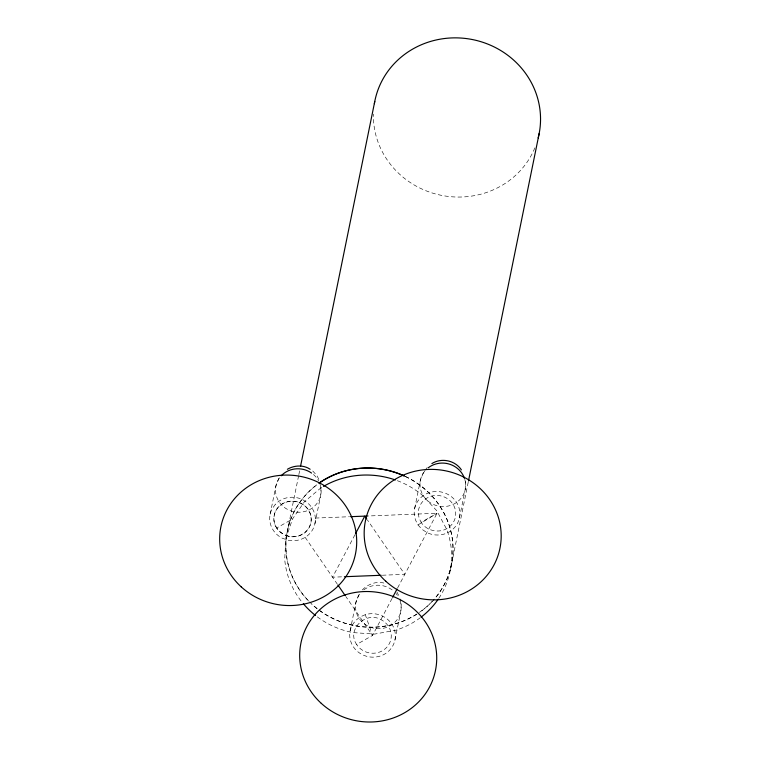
<?xml version="1.0" encoding="UTF-8"?>
<svg xmlns="http://www.w3.org/2000/svg" width="760" height="760" viewBox="0 0 760 760"><rect width="100%" height="100%" fill="white"/><g stroke="black" fill="none" stroke-linecap="round" stroke-linejoin="round"><path stroke-width="0.57" stroke-dasharray="3.8 2.85" d="M298.613 475.76L285.827 538.602L284.715 559.332A83.752 79.42 11.5 0 0 301.91 602.005M270.151 514.207L275.947 485.754L279.043 477.983M298.841 474.601L299.791 469.946M314.916 523.725L320.71 495.264L320.995 486.903M350.17 630.658L355.965 602.195L359.062 594.434M414.647 508.516L420.432 480.063L423.538 472.292M394.934 640.176L400.729 611.714L401.242 604.694L400.13 599.003M459.41 518.035L465.196 489.573L465.481 481.203M450.224 570.636L468.217 482.22M285.827 538.602L292.534 518.966L304.399 501.761L320.587 488.157A83.752 79.42 11.5 0 1 322.487 486.989M354.948 534.755L332.548 577.192L344.385 576.726M392.103 598.386L372.552 635.417L356.63 644.48C346.104 629.308 366.415 610.517 381.416 619.885A18.762 17.793 11.5 0 1 390.488 630.629L391.267 635.236A18.762 17.793 11.5 0 1 377.948 652.593A18.762 17.793 11.5 0 1 356.63 644.48M397.623 587.936L437.028 513.275L367.137 516.031M424.83 470.487L427.671 466.982M362.292 589.931C368.106 583.889 377.302 580.554 385.424 583.528M417.99 524.922L421.914 529.274L426.854 532.542A22.886 21.698 11.5 0 0 458.926 519.869A22.886 21.698 11.5 0 0 439.584 491.72A22.886 21.698 11.5 0 0 414.228 514.178L415.378 519.764L417.99 524.922L437.028 513.275L421.106 522.348L419.092 518.063L418.304 513.456A18.762 17.793 11.5 0 1 423.387 500.792L427.167 497.923A18.762 17.793 11.5 0 1 452.95 504.203A18.762 17.793 11.5 0 1 446.88 528.628C438.273 533.51 426.483 530.67 421.106 522.348M276.611 528.038A18.762 17.793 11.5 0 1 278.901 506.483A18.762 17.793 11.5 0 1 301.397 503.433L305.368 506.236A18.762 17.793 11.5 0 1 309.035 527.734A18.762 17.793 11.5 0 1 288.249 536.237L283.68 534.498L279.709 531.706L276.611 528.038L292.534 518.966M365.284 614.659L359.926 617.044L355.433 620.683L352.108 625.328A22.886 21.698 11.5 0 0 368.02 656.64A22.886 21.698 11.5 0 0 395.342 634.514A22.886 21.698 11.5 0 0 365.284 614.659L372.552 635.417L345.904 596.628M315.334 518.073L349.476 516.724M382.29 575.234L404.785 574.341L367.45 520.001M312.749 470.991L316.92 475.56L319.894 481.469M305.159 537.339L337.221 583.994M396.929 592.002L399.38 596.809M405.317 476.501A83.752 79.42 11.5 0 1 419.815 612.161M416.879 614.128A83.752 79.42 11.5 0 1 317.908 609.301M317.005 608.608A83.752 79.42 11.5 0 1 311.847 604.2M308.579 601.008A83.752 79.42 11.5 0 1 317.148 484.557A83.752 79.42 11.5 0 0 309.405 601.73M405.337 476.406A83.752 79.42 11.5 0 1 433.086 600.428M432.307 601.283A83.752 79.42 11.5 0 1 417.886 613.396M416.898 614.033A83.752 79.42 11.5 0 1 310.213 602.538M438.843 598.281A83.752 79.42 11.5 0 0 446.776 529.501L436.838 510.815L422.218 495.102A83.752 79.42 11.5 0 0 396.483 480.358M420.318 617.728A83.752 79.42 11.5 0 1 396.036 630.154L374.699 634.077L352.906 632.586A83.752 79.42 11.5 0 1 316.492 616.255M464.816 479.417A22.886 21.698 11.5 0 1 438.283 506.036A22.886 21.698 11.5 0 1 424.935 470.943M399.988 600.466A22.886 21.698 11.5 0 1 374.395 628.292A22.886 21.698 11.5 0 1 360.459 593.075M363.802 589.903A22.886 21.698 11.5 0 1 393.462 590.957M395.95 593.456A22.886 21.698 11.5 0 1 397.375 595.317M319.979 484.015A22.886 21.698 11.5 0 1 293.797 511.727A22.886 21.698 11.5 0 1 281.209 475.779M313.443 474.506A22.886 21.698 11.5 0 1 318.573 480.852M534.859 147.868A83.752 79.42 11.5 0 1 440.648 195.187A83.752 79.42 11.5 0 1 373.407 114.076M275.424 504.241L272.089 508.877A22.886 21.698 11.5 0 0 282.368 538.232L288.002 540.189A22.886 21.698 11.5 0 0 312.987 529.055A22.886 21.698 11.5 0 0 307.658 502.968L302.708 499.7A22.886 21.698 11.5 0 0 275.424 504.241M288.838 536.275C282.558 534.831 277.144 530.337 274.882 524.267A18.667 17.698 11.5 0 1 280.307 505.353A18.667 17.698 11.5 0 1 300.837 503.253L304.865 505.913A18.667 17.698 11.5 0 1 309.216 527.193A18.667 17.698 11.5 0 1 288.838 536.275"/><path stroke-width="1.14" d="M300.504 466.459L374.765 101.441M468.454 481.051L539.172 133.475M355.49 533.719L364.781 516.125L366.785 519.033M392.654 597.341L397.062 588.981M287.385 469.281C294.234 465.196 303.42 464.692 310.137 469.262M431.87 463.59C441.484 457.472 455.097 460.37 461.405 469.87M350.654 516.677L367.137 516.031M344.385 576.726L381.102 575.282M337.887 584.972L345.24 595.659M319.067 483.17A83.752 79.42 11.5 0 1 404.282 476.016M319.086 483.075A83.752 79.42 11.5 0 1 404.301 475.931M438.188 599.25A83.752 79.42 11.5 0 1 421.268 617.015M315.59 615.553A83.752 79.42 11.5 0 1 303.354 603.744M323.456 486.419A83.752 79.42 11.5 0 1 395.39 479.969M428.279 467.761A22.886 21.698 11.5 0 1 464.464 478.325M281.209 475.779A22.886 21.698 11.5 0 1 311.572 473.062M374.366 103.692A83.752 79.42 11.5 0 1 473.28 39.729A83.752 79.42 11.5 0 1 538.156 137.959M385.748 581.21A68.647 65.094 11.5 0 0 499.367 550.886A68.647 65.094 11.5 0 0 412.937 471.77A68.647 65.094 11.5 0 0 385.748 581.21M241.262 586.9A68.647 65.094 11.5 0 0 354.882 556.577A68.647 65.094 11.5 0 0 268.441 477.46A68.647 65.094 11.5 0 0 241.262 586.9M321.271 703.351A68.647 65.094 11.5 0 0 434.901 673.018A68.647 65.094 11.5 0 0 348.46 593.911A68.647 65.094 11.5 0 0 321.271 703.351"/></g></svg>
